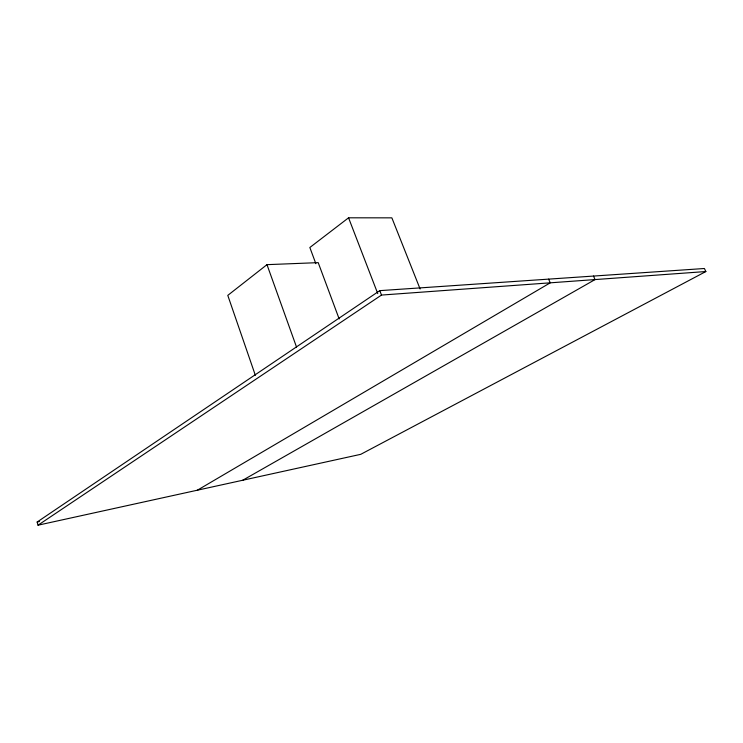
<?xml version="1.0" encoding="UTF-8"?>
<svg xmlns="http://www.w3.org/2000/svg" width="743" height="743" viewBox="0 0 743 743"><rect width="100%" height="100%" fill="white"/><g stroke="black" fill="none" stroke-linecap="round" stroke-linejoin="round"><path stroke-width="1.11" d="M339.17 318.951L318.208 262.641L266.988 264.657L227.785 295.38L255.351 375.317M420.111 288.99L391.867 217.848L348.56 217.81L309.85 247.503L315.859 263.691M37.15 522.023L379.794 290.643L704.401 268.502L705.85 271.539L360.745 454.326L38.032 525.19L37.15 522.023L39.407 521.53M38.032 525.19L381.503 295.064L705.85 271.539M197.397 490.194L550.238 282.823L548.631 279.127M242.729 480.238L595.059 279.572L593.499 276.062M379.794 290.643L381.503 295.064M348.56 217.81L377.75 293.587M266.988 264.657L296.513 347.046"/></g></svg>
